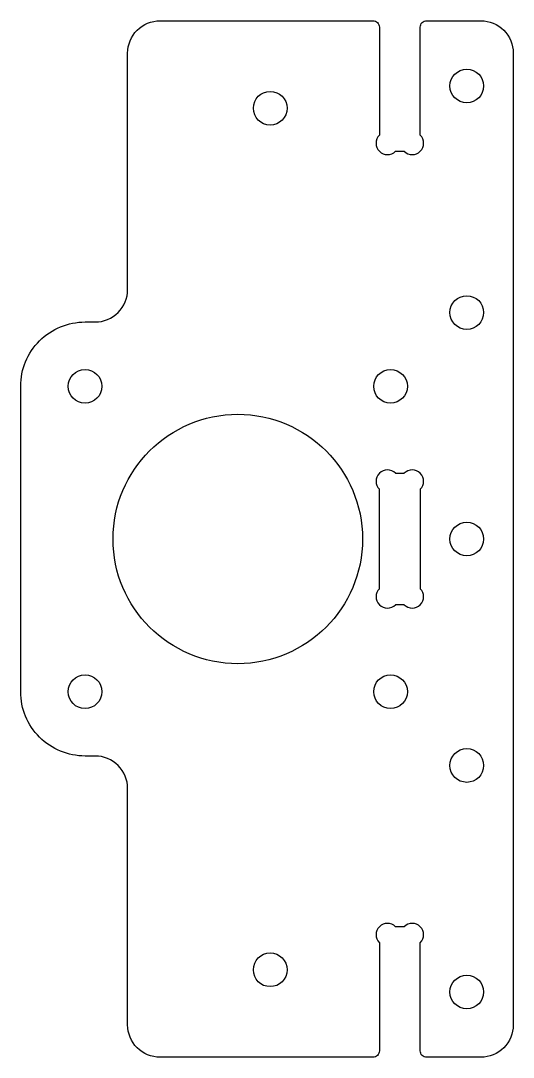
# Model space of a CAD drawing. Header units: millimetres. Extents: x 354 to 430, y -371 to -211.
import ezdxf

# ---------------------------------------------------------------- set-up
doc = ezdxf.new("R2010")
doc.units = ezdxf.units.MM
doc.layers.get('0').update_dxf_attribs({"linetype": 'CONTINUOUS'})

msp = doc.modelspace()

# ---------------------------------------------------------------- linework, layer by layer
for p, q in [((411.7, -280.74), (413.05, -280.74)), ((409.22, -298.56), (409.22, -283.21)), ((415.52, -283.21), (415.52, -298.56)), ((413.05, -301.04), (411.7, -301.04))]:
    msp.add_line(p, q)
msp.add_lwpolyline([(409.22, -369.89, -0.414214), (408.22, -370.89), (375.37, -370.89, -0.414214), (370.37, -365.89), (370.37, -329.39, 0.414214), (365.37, -324.39), (363.8, -324.39, -0.414214), (353.87, -314.46), (353.87, -267.32, -0.414214), (363.8, -257.39), (365.37, -257.39, 0.414214), (370.37, -252.39), (370.37, -215.89, -0.414214), (375.37, -210.89), (408.22, -210.89, -0.414214), (409.22, -211.89), (409.22, -228.56, 1), (411.7, -231.04), (413.05, -231.04, 1), (415.52, -228.56), (415.52, -211.89, -0.414214), (416.52, -210.89), (424.87, -210.89, -0.414214), (429.87, -215.89), (429.87, -365.89, -0.414214), (424.87, -370.89), (416.52, -370.89, -0.414214), (415.52, -369.89), (415.52, -353.21, 1), (413.05, -350.74), (411.7, -350.74, 1), (409.22, -353.21)], format="xyb", close=True)
for centre, radius in [((422.7, -220.96), 2.6), ((392.37, -224.39), 2.6), ((422.7, -255.93), 2.6), ((363.8, -267.32), 2.6), ((410.94, -267.32), 2.6), ((387.37, -290.89), 19.25), ((422.7, -290.89), 2.6), ((363.8, -314.46), 2.6), ((410.94, -314.46), 2.6), ((422.7, -325.85), 2.6), ((392.37, -357.39), 2.6), ((422.7, -360.81), 2.6)]:
    msp.add_circle(centre, radius)
for centre, start, end in [((410.46, -281.98), 45, 225), ((414.29, -281.98), -45, 135), ((410.46, -299.8), 135, 315), ((414.29, -299.8), -135, 45)]:
    msp.add_arc(centre, 1.75, start, end)

doc.saveas('drawing.dxf')
